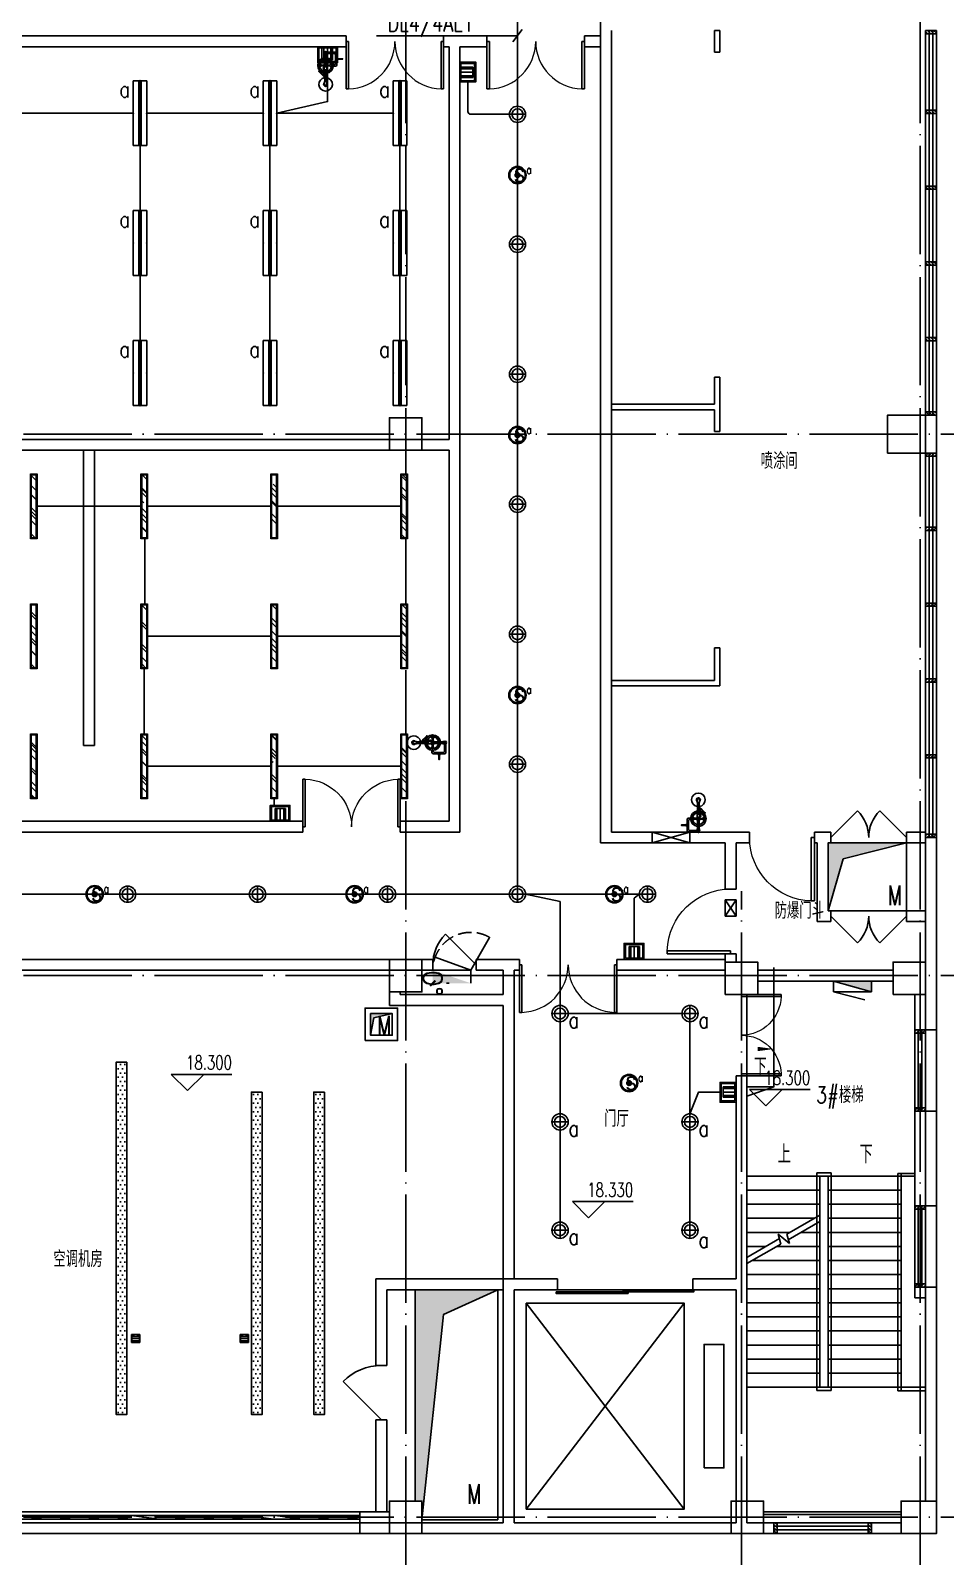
# Model space of a CAD drawing. Extents: x -621157 to 1764546, y -106808 to 741893.
# Drawn here: x 420995 to 437892, y 299222 to 327450 of the extents above; entities that cross this region are included whole.
import ezdxf
from ezdxf.enums import TextEntityAlignment as Align

# ---------------------------------------------------------------- set-up
doc = ezdxf.new("R2010")
doc.units = 0
doc.header["$LTSCALE"] = 1000
doc.header["$MEASUREMENT"] = 0
doc.linetypes.add('XREF-A-101-平面图_t3$0$DASH', pattern=[0.35, 0.25, -0.1])
doc.linetypes.add('XREF-A-101-平面图_t3$0$DOTE', pattern=[2.42, 2, -0.2, 0.02, -0.2])
for name, color, linetype in [('0-底图', 7, 'Continuous'), ('A-吊顶图及精装修区域', 7, 'Continuous'), ('EQUIP-照明', 3, 'Continuous'), ('I-LIGHT', 3, 'Continuous'), ('SIG_TEXT', 2, 'Continuous'), ('WIRE-控制', 6, 'Continuous'), ('WIRE-照明', 4, 'Continuous'), ('XREF-A-101-平面图_t3$0$1212121', 8, 'Continuous'), ('XREF-A-101-平面图_t3$0$A-COLUMN', 8, 'Continuous'), ('XREF-A-101-平面图_t3$0$A-DIM_ELEV', 8, 'Continuous'), ('XREF-A-101-平面图_t3$0$A-DOTE', 8, 'Continuous'), ('XREF-A-101-平面图_t3$0$A-GROUND', 8, 'Continuous'), ('XREF-A-101-平面图_t3$0$A-LEAD-AROW', 8, 'Continuous'), ('XREF-A-101-平面图_t3$0$A-PUB_HATCH', 8, 'Continuous'), ('XREF-A-101-平面图_t3$0$A-RAIL', 8, 'Continuous'), ('XREF-A-101-平面图_t3$0$A-ROOM-CH', 8, 'Continuous'), ('XREF-A-101-平面图_t3$0$A-SEE', 8, 'Continuous'), ('XREF-A-101-平面图_t3$0$A-STAIR', 8, 'Continuous'), ('XREF-A-101-平面图_t3$0$A-WALL', 8, 'Continuous'), ('XREF-A-101-平面图_t3$0$A-WALL-FILL', 8, 'Continuous'), ('XREF-A-101-平面图_t3$0$A-WINDOW', 8, 'Continuous'), ('XREF-A-101-平面图_t3$0$DIM_SYMB', 8, 'Continuous'), ('XREF-A-101-平面图_t3$0$EQUIP_消火栓', 8, 'Continuous'), ('XREF-A-101-平面图_t3$0$HANDRAIL', 8, 'Continuous'), ('XREF-A-101-平面图_t3$0$I-WALL-GYPSUM', 8, 'Continuous'), ('XREF-A-101-平面图_t3$0$M-HOLE', 8, 'Continuous'), ('XREF-A-101-平面图_t3$0$P-EQUIPMENT', 8, 'Continuous'), ('XREF-A-101-平面图_t3$0$PUB_TEXT', 8, 'Continuous'), ('XREF-A-101-平面图_t3$0$STAIR', 8, 'Continuous'), ('XREF-A-101-平面图_t3$0$家具-实验室家具', 8, 'Continuous'), ('XREF-A-101-平面图_t3$0$水-尺寸', 8, 'Continuous'), ('控制系统', 6, 'Continuous')]:
    doc.layers.add(name, color=color, linetype=linetype)
doc.layers.add('弱电设备层', color=1, linetype='Continuous', lineweight=9)
doc.layers.add('灯具图例与顶面填充$0$I-C-light', color=3, linetype='Continuous', lineweight=13)
doc.styles.add('_TEL_DIM', font='SIMPLEX', dxfattribs={"width": 0.8, "height": 3.5, "bigfont": 'HZTXT'})
doc.styles.add('DIM_FONT', font='ROMANS', dxfattribs={"width": 0.8, "bigfont": 'HZDXC'})
doc.styles.get("Standard").update_dxf_attribs({"font": 'romans.shx', "bigfont": 'HZDXC.SHX'})
doc.styles.add('XREF-A-101-平面图_t3$0$-HZDXCROMANS', font='ROMANS.shx', dxfattribs={"bigfont": 'HZDXC.shx'})
doc.styles.add('XREF-A-101-平面图_t3$0$_TCH_DIM', font='SIMPLEX', dxfattribs={"bigfont": 'GBCBIG'})
doc.styles.add('XREF-A-101-平面图_t3$0$A-STANDARD', font='SIMPLEX', dxfattribs={"bigfont": 'GBCBIG'})
doc.styles.add('XREF-A-101-平面图_t3$0$hzdxcROMANS', font='ROMANS', dxfattribs={"width": 0.8, "bigfont": 'HZDXC'})
doc.styles.add('XZC', font='SIMPLEX.SHX', dxfattribs={"width": 0.7, "bigfont": 'hztxt.shx'})
doc.linetypes.add('Ground', pattern='A,0.75,-0.125,[135,sr.shx,S=0.1,R=0,X=-0.15,Y=0],0.125,-0.125', length=1.125)
doc.linetypes.add('LED_LINE', pattern='A,12.7,-5.08,["LED",XZC,S=2.54,R=0,X=-2.54,Y=-1.27],-6.35', length=24.13)
doc.dimstyles.get("Standard").update_dxf_attribs({"dimscale": 100, "dimtxt": 3.5, "dimasz": 1, "dimexe": 2.5, "dimexo": 3, "dimgap": 1.5, "dimtad": 1, "dimdec": 0, "dimzin": 0, "dimdsep": 46, "dimtxsty": 'Standard', "dimblk": 'ARCHTICK', "dimcen": 0.09, "dimadec": 0, "dimazin": 0, "dimtfac": 1, "dimtdec": 0, "dimtix": 1, "dimtmove": 2, "dimatfit": 3, "dimfxl": 0, "dimtolj": 1, "dimtzin": 0, "dimarcsym": 0})

# ---------------------------------------------------------------- blocks, each defined once
blk = doc.blocks.new('XREF-A-101-平面图_t3$0$G$C869EB286')
at = {"layer": 'XREF-A-101-平面图_t3$0$A-WINDOW'}
h = blk.add_hatch(dxfattribs=at)
h.set_pattern_fill('ANSI31', color=256, scale=25)
h.set_pattern_definition([(45, (-143.957, -89940), (-28.0633, 28.0633), [])])
h.paths.add_polyline_path([(0, 60), (200, 60), (200, 0), (0, 0)])
blk.add_lwpolyline([(0, 60), (200, 60), (200, 0), (0, 0)], close=True, dxfattribs=at)
blk = doc.blocks.new('XREF-A-101-平面图_t3$0$柱网4F')
at = {"layer": 'XREF-A-101-平面图_t3$0$A-COLUMN'}
for points in [[(56700, -20300), (57300, -20300), (57300, -19700), (56700, -19700)], [(65900, -20350), (66600, -20350), (66600, -19650), (65900, -19650)], [(56700, -30300), (57300, -30300), (57300, -29700), (56700, -29700)], [(62900, -30350), (63500, -30350), (63500, -29750), (62900, -29750)], [(66000, -30350), (66600, -30350), (66600, -29750), (66000, -29750)], [(56700, -40300), (57300, -40300), (57300, -39700), (56700, -39700)], [(63008, -40300), (63608, -40300), (63608, -39700), (63008, -39700)], [(66150, -40300), (66800, -40300), (66800, -39700), (66150, -39700)]]:
    blk.add_lwpolyline(points, close=True, dxfattribs=at)
blk = doc.blocks.new('XREF-A-101-平面图_t3$0$G$C979D3256')
at = {"layer": 'XREF-A-101-平面图_t3$0$DIM_SYMB'}
for points in [[(-2525, 6430, 0, 0, 0), (-2525, 5560, 80, 0, 0), (-2525, 5260, 0, 0, 0)], [(-1025, 6430, 0, 0, 0), (-1025, 1150, 0, 0, 0), (-2525, 1150, 0, 0, 0), (-2525, 4700, 80, 0, 0), (-2525, 5000, 0, 0, 0)]]:
    blk.add_lwpolyline(points, format="xyseb", dxfattribs=at)
at = {"layer": 'XREF-A-101-平面图_t3$0$HANDRAIL'}
for p, q in [((-410, 2336), (-410, 6349)), ((-410, 6349), (-350, 6349)), ((-350, 2336), (-350, 6349)), ((-410, 2336), (-350, 2336))]:
    blk.add_line(p, q, dxfattribs=at)
blk.add_lwpolyline([(-350, 6300), (-100, 6300), (-100, 6349), (-350, 6349)], close=True, dxfattribs=at)
blk.add_lwpolyline([(-350, 2336), (100, 2336), (100, 2400), (-350, 2400)], dxfattribs=at)
at = {"layer": 'XREF-A-101-平面图_t3$0$STAIR'}
for p, q in [((-3200, 6300), (-3200, 4798)), ((-1850, 6300), (-3200, 6300)), ((-1640, 6360), (-1910, 6360)), ((-1910, 6360), (-1910, 2340)), ((-1850, 6300), (-1700, 6300)), ((-1850, 6300), (-1850, 5577)), ((-1700, 6300), (-1850, 6300)), ((-1850, 6300), (-1850, 2400)), ((-1700, 2400), (-1700, 6300)), ((-1700, 6300), (-350, 6300)), ((-1700, 2400), (-1700, 6300)), ((-1640, 2340), (-1640, 6360)), ((-350, 2400), (-350, 6300)), ((-1850, 6040), (-3200, 6040)), ((-1700, 6040), (-350, 6040)), ((-1850, 5780), (-3200, 5780)), ((-1700, 5780), (-350, 5780)), ((-1950, 5520), (-3200, 5520)), ((-1850, 5577), (-2461, 5225)), ((-1850, 5462), (-2434, 5125)), ((-1850, 5462), (-1850, 2400)), ((-1700, 5520), (-350, 5520)), ((-2400, 5260), (-3200, 5260)), ((-2599, 5145), (-3200, 4798)), ((-2414, 5053), (-2620, 5225)), ((-2620, 5225), (-2572, 5045)), ((-2461, 5225), (-2414, 5053)), ((-1850, 5260), (-2200, 5260)), ((-1700, 5260), (-350, 5260)), ((-2572, 5045), (-3200, 4683)), ((-2850, 5000), (-3200, 5000)), ((-1850, 5000), (-2650, 5000)), ((-1700, 5000), (-350, 5000)), ((-3200, 4683), (-3200, 2400)), ((-1850, 4740), (-3100, 4740)), ((-1700, 4740), (-350, 4740)), ((-1850, 4480), (-3200, 4480)), ((-1700, 4480), (-350, 4480)), ((-1850, 4220), (-3200, 4220)), ((-1850, 3960), (-3200, 3960)), ((-1700, 4220), (-350, 4220)), ((-1700, 3960), (-350, 3960)), ((-1850, 3700), (-3200, 3700)), ((-1700, 3700), (-350, 3700)), ((-1850, 3440), (-3200, 3440)), ((-1700, 3440), (-350, 3440)), ((-1850, 3180), (-3200, 3180)), ((-1700, 3180), (-350, 3180)), ((-1850, 2920), (-3200, 2920)), ((-1700, 2920), (-350, 2920)), ((-1850, 2660), (-3200, 2660)), ((-1700, 2660), (-350, 2660)), ((-1850, 2400), (-3200, 2400)), ((-1910, 2340), (-1640, 2340)), ((-1850, 2400), (-1700, 2400)), ((-1700, 2400), (-350, 2400))]:
    blk.add_line(p, q, dxfattribs=at)
blk.add_lwpolyline([(-350, 6300), (-100, 6300)], dxfattribs=at)
at = {"layer": 'XREF-A-101-平面图_t3$0$PUB_TEXT', "style": 'XREF-A-101-平面图_t3$0$_TCH_DIM'}
for s, p in [('上', (-2629, 6535)), ('下', (-1120, 6535))]:
    blk.add_text(s, height=338, dxfattribs=at).set_placement(p)
blk = doc.blocks.new('XREF-A-101-平面图_t3$0$ROOM')
at = {"layer": 'XREF-A-101-平面图_t3$0$A-ROOM-CH', "style": 'XREF-A-101-平面图_t3$0$-HZDXCROMANS', "width": 0.6}
for tag, p in [('中文房间名称', (0, -1000)), ('英文房间名称', (0, -1500))]:
    blk.add_attdef(tag, text='', height=300, dxfattribs=at).set_placement(p, align=Align.CENTER)
blk = doc.blocks.new('_ArchTick')
at = {"color": 0, "linetype": 'ByBlock', "const_width": 0.4}
blk.add_lwpolyline([(-0.5, -0.5), (0.5, 0.5)], dxfattribs=at)
blk = doc.blocks.new('*D25423')
at = {"layer": 'Defpoints', "color": 0}
blk.add_point((0, 0), dxfattribs=at)
blk.add_point((0, 0), dxfattribs=at)
blk.add_point((0, 0), dxfattribs=at)
blk.add_point((0, 0), dxfattribs=at)
at = {"layer": 'XREF-A-101-平面图_t3$0$水-尺寸', "color": 0, "linetype": 'ByBlock', "lineweight": -2}
blk.add_line((0, 300), (0, 250), dxfattribs=at)
blk.add_line((0, 300), (0, 250), dxfattribs=at)
blk.add_arc((0, 0), 0, 180, 180, dxfattribs=at)
at = {"layer": 'XREF-A-101-平面图_t3$0$水-尺寸', "color": 0, "linetype": 'ByBlock', "lineweight": -2, "xscale": 100, "yscale": 100, "zscale": 100}
for rotation in [90, 90.00000000000001]:
    blk.add_blockref('_ArchTick', (0, 0), dxfattribs=dict(at, rotation=rotation))
at = {"layer": 'XREF-A-101-平面图_t3$0$水-尺寸', "color": 0, "insert": (0, 0), "char_height": 350, "attachment_point": 5}
blk.add_mtext('\\A1;0%%d', dxfattribs=at)
blk = doc.blocks.new('XREF-A-101-平面图_t3$0$$TWTSYS$00000508')
for p, q in [((-0.5, 0.5), (0.324, 1.224)), ((-0.5, 0.5), (-0.5, -0.5)), ((-0.5, -0.5), (0.5, 0.5)), ((0.5, 0.5), (-0.5, 0.5)), ((0.5, -0.5), (0.5, 0.5)), ((-0.5, -0.5), (0.5, -0.5))]:
    blk.add_line(p, q)
blk.add_solid([(0.5, -0.5), (0.5, 0.5), (-0.5, -0.5)])
blk = doc.blocks.new('XREF-A-101-平面图_t3$0$地漏1')
for p, q in [((-75, -75), (-75, 75)), ((75, 75), (-75, 75)), ((-40, 75), (-40, -75)), ((0, 75), (0, -75)), ((40, 75), (40, -75)), ((75, -75), (75, 75)), ((75, -75), (-75, -75))]:
    blk.add_line(p, q)
blk.add_circle((0, 0), 75)
blk = doc.blocks.new('XREF-A-101-平面图_t3$0$G$C763C4DB6')
at = {"layer": 'XREF-A-101-平面图_t3$0$PUB_TEXT', "zscale": 0.5, "rotation": 270}
for p in [(-2007, 200000), (0, 200000)]:
    blk.add_blockref('XREF-A-101-平面图_t3$0$地漏1', p, dxfattribs=at)
blk = doc.blocks.new('XREF-A-101-平面图_t3$0$轴网(3)')
at = {"layer": 'XREF-A-101-平面图_t3$0$A-DOTE', "linetype": 'XREF-A-101-平面图_t3$0$DOTE'}
for p, q in [((57000, -3300), (57000, 43300)), ((66500, -3300), (66500, 43300)), ((-3300, 20000), (69800, 20000)), ((63200, -3300), (63200, 11562.8)), ((-3300, 10000), (69800, 10000)), ((-3300, 0), (69800, 0))]:
    blk.add_line(p, q, dxfattribs=at)
blk = doc.blocks.new('XREF-A-101-平面图_t3$0$Shower_plan')
at = {"layer": 'XREF-A-101-平面图_t3$0$1212121'}
for p, q in [((-20, -112), (-20, -94)), ((-16, -314), (-16, -120)), ((16, -314), (16, -120)), ((20, -112), (20, -94)), ((164, -90), (164, -66)), ((184, -114), (208, -114)), ((184, -274), (208, -274)), ((212, -177), (208, -177)), ((212, -199), (208, -199)), ((215, -184), (220, -184)), ((215, -193), (220, -193)), ((-94, -290), (-90, -290)), ((-75, -301), (-18, -302)), ((-75, -315), (-22, -315)), ((-34, -355), (-31, -355)), ((-34, -361), (-31, -361)), ((-16, -607), (-16, -396)), ((16, -607), (16, -396)), ((75, -302), (17, -302)), ((75, -316), (22, -316)), ((94, -327), (90, -327)), ((160, -297), (160, -321))]:
    blk.add_line(p, q, dxfattribs=at)
for points in [[(-22, -120), (-22, -112), (22, -112), (22, -120)], [(-37, -500), (-34, -500), (-34, -346), (-37, -346)], [(24, -388), (-24, -388), (-24, -338), (-22, -336), (22, -336), (24, -338)]]:
    blk.add_lwpolyline(points, close=True, dxfattribs=at)
for points in [[(143, -321), (184, -321, 0.414214), (208, -297), (208, -90, 0.414214), (184, -66), (23, -66)], [(143, -297), (160, -297, 0.414214), (184, -273), (184, -114, 0.414214), (160, -90), (23, -90)], [(-16, -530), (-128, -419, -1), (-122, -414)], [(-122, -414), (-53, -483, -1)], [(-111, -308, -0.092425), (-109, -301, -0.095768), (-106, -295, -0.100909), (-101, -292, -0.104872), (-94, -290, -0.001591), (-94, -290, -0.100909)], [(-93, -325, -0.034962), (-95, -325, -0.104872), (-101, -324, -0.100909), (-106, -320, -0.095768), (-110, -314, -0.092425), (-111, -308, -0.092425)], [(-37, -491), (-54, -491, -1), (-54, -483), (-37, -483)], [(-45, -491), (-16, -519, -1)], [(-37, -349, 0.153738), (-38, -347), (-43, -347, 0.078248), (-44, -349), (-44, -364, 0.153738), (-43, -367), (-38, -367, 0.153738), (-37, -364)], [(-23, -388), (-23, -395, 0.154019), (-19, -396), (19, -396, 0.154019), (23, -395), (23, -388)], [(92, -292, -0.034962), (94, -292, -0.104872), (100, -293, -0.100909), (106, -297, -0.095768), (109, -303, -0.092425), (110, -310, -0.092425)], [(110, -310, -0.092425), (109, -316, -0.095768), (105, -322, -0.100909), (100, -326, -0.104872), (94, -327, -0.001591), (94, -327, -0.100909)]]:
    blk.add_lwpolyline(points, format="xyb", dxfattribs=at)
for points in [[(212, -177), (214, -177), (215, -179), (215, -198), (214, -199)], [(212, -199), (214, -199), (215, -198), (215, -179), (214, -177)], [(-34, -491), (-28, -491), (-28, -483), (-34, -483)], [(-24, -371), (-31, -371), (-31, -346), (-24, -346)], [(-22, -336), (-22, -314), (22, -314), (22, -336)], [(-31, -657), (-20, -637)], [(20, -637), (31, -657), (16, -684), (-16, -684), (-31, -657)]]:
    blk.add_lwpolyline(points, dxfattribs=at)
for points in [[(221, -201), (229, -201, 0.414214), (231, -199), (231, -194, -0.414214), (232, -193), (313, -193, 0.414214), (313, -192), (313, -185, 0.414214), (313, -184), (232, -184, -0.414214), (231, -183), (231, -177, 0.414214), (229, -176), (221, -176, 0.414214), (220, -177), (220, -199, 0.414214)], [(-106, -308, -0.092425), (-105, -301, -0.095768), (-102, -295, -0.100909), (-96, -292, -0.104872), (-90, -290, -0.104872), (-84, -292, -0.100909), (-79, -296, -0.095768), (-75, -301, -0.092425), (-74, -308, -0.092425), (-75, -315, -0.095768), (-79, -320, -0.100909), (-84, -324, -0.104872), (-90, -325, -0.104872), (-97, -324, -0.100909), (-102, -320, -0.095768), (-105, -314, -0.092425)], [(106, -310, -0.092425), (105, -316, -0.095768), (101, -322, -0.100909), (96, -326, -0.104872), (90, -327, -0.104872), (84, -325, -0.100909), (78, -322, -0.095768), (75, -316, -0.092425), (74, -309, -0.092425), (75, -303, -0.095768), (78, -297, -0.100909), (84, -293, -0.104872), (90, -292, -0.104872), (96, -293, -0.100909), (101, -297, -0.095768), (105, -303, -0.092425)], [(-20, -657), (-20, -607), (20, -607), (20, -657, -1)]]:
    blk.add_lwpolyline(points, format="xyb", close=True, dxfattribs=at)
for centre, radius in [((0, -78), 26.3), ((0, -78), 16.4), ((-60, -481), 3.91)]:
    blk.add_circle(centre, radius, dxfattribs=at)
for centre, radius, start, end in [((0, -309), 144, 96.5663, 263.4343), ((0, -309), 139, 96.804, 263.1966), ((0, -309), 111, 98.3801, 261.6205), ((0, -309), 36, 116.7475, 168.6934), ((0, -309), 144, 276.5663, 83.4343), ((0, -309), 139, 276.804, 83.1966), ((0, -309), 111, 278.6256, 81.375), ((0, -309), 36, 10.3072, 62.4104), ((0, -657), 125, 97.5816, 82.419), ((0, -309), 36, 190.3072, 231.764), ((0, -309), 18.8, 149.7809, 195.9711), ((0, -309), 18.8, 344.0295, 27.2237), ((0, -309), 36, 308.7702, 348.6934), ((0, -657), 37.5, 121.3804, 58.6121)]:
    blk.add_arc(centre, radius, start, end, dxfattribs=at)
blk = doc.blocks.new('XREF-A-101-平面图_t3$0$G$C45C07046')
at = {"layer": 'XREF-A-101-平面图_t3$0$家具-实验室家具', "color": 252}
for p, rotation in [((155520, 327115), 1.293953835492923e-08), ((157806, 314303), 270.0000000129395), ((162405, 312589), 179.9990564735531)]:
    blk.add_blockref('XREF-A-101-平面图_t3$0$Shower_plan', p, dxfattribs=dict(at, rotation=rotation))
blk = doc.blocks.new('XREF-A-101-平面图_t3$0$WINDOW2DLIB$SYSLIB$00000001')
at = {"color": 0}
for points in [[(-0.5, 0.5), (-0.5, -0.5)], [(-0.5, 0.5), (0.5, 0.5)], [(0.5, -0.5), (0.5, 0.5)], [(0.5, 0.1667), (-0.5, 0.1667)], [(0.5, -0.1667), (-0.5, -0.1667)], [(-0.5, -0.5), (0.5, -0.5)]]:
    blk.add_lwpolyline(points, dxfattribs=at)
blk = doc.blocks.new('XREF-A-101-平面图_t3$0$DOOR2DLIB$SYSLIB$00000108')
at = {"color": 0}
for p, q in [((-0.5, 0), (-0.5, 0.4875)), ((-0.475, 0.4875), (-0.5, 0.4875)), ((-0.475, 0), (-0.475, 0.4875)), ((0.475, 0), (0.475, 0.4875)), ((0.475, 0.4875), (0.5, 0.4875)), ((0.5, 0), (0.5, 0.4875)), ((-0.5, 0), (-0.475, 0)), ((0.5, 0), (0.475, 0))]:
    blk.add_line(p, q, dxfattribs=at)
at = {"color": 0, "lineweight": 13}
for centre, start, end in [((-0.4875, 0), 0, 88.53072), ((0.4875, 0), 91.46928, 180)]:
    blk.add_arc(centre, 0.4875, start, end, dxfattribs=at)
blk = doc.blocks.new('*U25237')
at = {"color": 0}
blk.add_line((-1250, 100), (1250, 100), dxfattribs=at)
for points in [[(59, 170), (-1270, 170), (-1270, 140), (59, 140)], [(1270, 110), (-32, 110), (-32, 140), (1270, 140)]]:
    blk.add_lwpolyline(points, close=True, dxfattribs=at)
blk = doc.blocks.new('*U25236')
at = {"color": 0, "xscale": 0.0004, "yscale": 0.0004, "zscale": 0.0004}
blk.add_blockref('*U25237', (0, 0), dxfattribs=at)
blk = doc.blocks.new('XREF-A-101-平面图_t3$0$WINDOW2DLIB$SYSLIB$00000012')
at = {"color": 0}
for points in [[(-0.5, 0.5), (-0.5, -0.5)], [(0.5, 0.5), (-0.5, 0.5)], [(0.5, -0.5), (0.5, 0.5)], [(-0.5, 0.1667), (0.5, 0.1667)], [(-0.3839, -0.1667), (-0.448, 0.1667)], [(-0.3159, -0.1667), (-0.38, 0.1667)], [(-0.2479, -0.1667), (-0.312, 0.1667)], [(-0.1799, -0.1667), (-0.244, 0.1667)], [(-0.1119, -0.1667), (-0.176, 0.1667)], [(-0.0439, -0.1667), (-0.108, 0.1667)], [(0.0241, -0.1667), (-0.04, 0.1667)], [(0.0921, -0.1667), (0.028, 0.1667)], [(0.16, -0.1667), (0.0959, 0.1667)], [(0.228, -0.1667), (0.1639, 0.1667)], [(0.296, -0.1667), (0.2319, 0.1667)], [(0.364, -0.1667), (0.2999, 0.1667)], [(0.432, -0.1667), (0.3679, 0.1667)], [(0.5, -0.1667), (0.4359, 0.1667)], [(-0.4519, -0.1667), (-0.5, 0.0836)], [(-0.5, -0.1667), (0.5, -0.1667)], [(0.5, -0.5), (-0.5, -0.5)]]:
    blk.add_lwpolyline(points, dxfattribs=at)
blk = doc.blocks.new('XREF-A-101-平面图_t3$0$DOOR2DLIB$SYSLIB$00000107')
at = {"color": 0}
for p, q in [((0.45, 0.975), (0.5, 0.975)), ((0.45, 0), (0.45, 0.975)), ((0.5, 0), (0.5, 0.975)), ((0.5, 0), (0.45, 0))]:
    blk.add_line(p, q, dxfattribs=at)
at = {"color": 0, "lineweight": 13}
blk.add_arc((0.475, 0), 0.975, 91.4693, 180, dxfattribs=at)
blk = doc.blocks.new('XREF-A-101-平面图_t3$0$DOOR2DLIB$SYSLIB$00000101')
at = {"color": 0}
blk.add_line((0.5, 0), (-0.207, 0.707), dxfattribs=at)
blk.add_arc((0.5, 0), 1, 135, 180, dxfattribs=at)
blk = doc.blocks.new('XREF-A-101-平面图_t3$0$DOOR2DLIB$SYSLIB$00000103')
at = {"color": 0}
for p, q in [((-0.5, 0), (-0.146, 0.354)), ((0.5, 0), (0.146, 0.354))]:
    blk.add_line(p, q, dxfattribs=at)
for centre, start, end in [((-0.5, 0), 0, 45), ((0.5, 0), 135, 180)]:
    blk.add_arc(centre, 0.5, start, end, dxfattribs=at)
blk = doc.blocks.new('筒灯')
at = {"color": 8}
for p, q in [((150, 0), (-150, 0)), ((0, 150), (0, -150))]:
    blk.add_line(p, q, dxfattribs=at)
blk.add_circle((0, 0), 150)
blk.add_circle((0, 0), 102, dxfattribs=at)
blk = doc.blocks.new('$equip_U$00000103(3T96GD2-PC)')
for p, q in [((-1.2, 0.25), (1.2, 0.25)), ((-1.2, 0.25), (-1.2, -0.25)), ((1.2, 0.25), (1.2, -0.25)), ((-1.2, -0.25), (1.2, -0.25))]:
    blk.add_line(p, q)
at = {"const_width": 0.14}
blk.add_lwpolyline([(-1.2, 0), (1.2, 0)], dxfattribs=at)
for p in [(-1.2, 0), (0, 0.25), (1.2, 0), (0, -0.25)]:
    blk.add_point(p)
at = {"color": 7, "style": '_TEL_DIM', "flags": 1}
for tag in ['A', 'REMARK']:
    blk.add_attdef(tag, text='', height=0.00002, dxfattribs=at).set_placement((0, 0), align=Align.MIDDLE_CENTER)
blk = doc.blocks.new('$equip_U$00000113(3T96GD2-PC)')
blk.add_blockref('$equip_U$00000103(3T96GD2-PC)', (0, 0))
at = {"color": 7, "style": '_TEL_DIM', "flags": 1}
for tag in ['A', 'REMARK']:
    blk.add_attdef(tag, text='', height=0.00002, dxfattribs=at).set_placement((0, 0), align=Align.MIDDLE_CENTER)
blk = doc.blocks.new('$equip_U$00000128(7WHLKQ2-PC)')
blk.add_blockref('$equip_U$00000113(3T96GD2-PC)', (0, 0))
at = {"color": 7, "style": '_TEL_DIM', "flags": 1}
blk.add_attdef('A', text='', height=0.00002, dxfattribs=at).set_placement((0, 0), align=Align.MIDDLE_CENTER)
blk = doc.blocks.new('G$C3816A8C5')
at = {"layer": '弱电设备层', "lineweight": -3}
for p, q in [((-114, 25), (-114, 298)), ((-114, 298), (129, 298)), ((-72, 25), (-72, 298)), ((1, 25), (1, 298)), ((87, 25), (87, 298)), ((129, 25), (129, 298))]:
    blk.add_line(p, q, dxfattribs=at)
for points in [[(-228, 0), (-228, 368), (228, 368), (228, 0)], [(-200, 25), (-200, 341), (202, 341), (202, 25)]]:
    blk.add_lwpolyline(points, close=True, dxfattribs=at)
blk = doc.blocks.new('灯具图例与顶面填充$0$顶面图例$0$16-吊线灯-011')
at = {"color": 8}
blk.add_wipeout([(0, 35), (0, -25), (600, -25), (600, 35)], dxfattribs=at)
at = {"linetype": 'ByBlock'}
h = blk.add_hatch(dxfattribs=at)
h.set_pattern_fill('AR-RROOF', color=250, scale=5, angle=45)
h.set_pattern_definition([(45, (-809054.52, -461832.93), (107.763073, 287.368196), [1905, -254, 635, -127]), (45, (-808979.98, -461668.59), (-209.239968, 29.634845), [381, -41.91, 762, -95.25]), (45, (-809085.95, -461711.69), (406.805602, 527.141034), [1016, -177.8, 508, -127])])
h.paths.add_polyline_path([(10, 25), (590, 25), (590, -15), (10, -15)])
at = {"color": 0, "linetype": 'ByBlock'}
for points in [[(0, 35), (600, 35), (600, -25), (0, -25)], [(10, 25), (590, 25), (590, -15), (10, -15)]]:
    blk.add_lwpolyline(points, close=True, dxfattribs=at)
blk = doc.blocks.new('G$C573A90DD')
at = {"layer": '灯具图例与顶面填充$0$I-C-light', "xscale": 2, "yscale": 2, "zscale": 2, "rotation": 90}
for p in [(50141, -21934), (52180, -21934), (54580, -21934), (56980, -21934), (50141, -24334), (52180, -24334), (54580, -24334), (56980, -24334), (50141, -26734), (52180, -26734), (54580, -26734), (56980, -26734)]:
    blk.add_blockref('灯具图例与顶面填充$0$顶面图例$0$16-吊线灯-011', p, dxfattribs=at)
blk = doc.blocks.new('SS')
at = {"layer": '控制系统'}
for p, q in [((351296, 52793), (351149, 52793)), ((351290, 52821), (351155, 52765)), ((351155, 52821), (351290, 52765)), ((351171, 52844), (351275, 52741)), ((351275, 52844), (351171, 52741)), ((351195, 52860), (351251, 52725)), ((351251, 52860), (351195, 52725)), ((351223, 52866), (351223, 52719))]:
    blk.add_line(p, q, dxfattribs=at)
for radius in [303, 272, 83.5, 73.3]:
    blk.add_circle((351223, 52793), radius, dxfattribs=at)
at = {"color": 7, "style": '_TEL_DIM', "width": 0.8}
blk.add_text('s', height=673, dxfattribs=at).set_placement((351098, 52554))
at = {"layer": 'SIG_TEXT', "style": 'DIM_FONT', "width": 0.75}
blk.add_text('a', height=300, dxfattribs=at).set_placement((351535, 52835))
blk = doc.blocks.new('XREF-A-101-平面图_t3$0$单出口消火栓新')
for p, q in [((-240, 700), (-846.2, 1050)), ((-479.4, 42.2), (-240, 700)), ((-240, 0), (-240, 700)), ((-240, 700), (0, 700))]:
    blk.add_line(p, q)
at = {"color": 0, "linetype": 'XREF-A-101-平面图_t3$0$DASH'}
blk.add_arc((-240, 700), 700, 150, 270, dxfattribs=at)
blk.add_solid([(-240, 0), (0, 0), (0, 700)])
at = {"layer": 'XREF-A-101-平面图_t3$0$水-尺寸', "linetype": 'ByBlock'}
dim = blk.add_angular_dim_3p(base=(0, 0), center=(0, 0), p1=(0, 0), p2=(0, 0), dimstyle='Standard', dxfattribs=at)
dim.commit()
dim.dimension.update_dxf_attribs({"geometry": '*D25423', "text_midpoint": (0, 0)})
blk = doc.blocks.new('XREF-A-101-平面图_t3$0$G$C156FCA62')
at = {"layer": 'XREF-A-101-平面图_t3$0$EQUIP_消火栓', "xscale": -700, "yscale": 200, "zscale": 700, "rotation": 180}
blk.add_blockref('XREF-A-101-平面图_t3$0$$TWTSYS$00000508', (65250, 309800), dxfattribs=at)
at = {"layer": 'XREF-A-101-平面图_t3$0$P-EQUIPMENT', "rotation": 270}
blk.add_blockref('XREF-A-101-平面图_t3$0$单出口消火栓新', (57500, 309860), dxfattribs=at)
blk = doc.blocks.new('XREF-A-101-平面图_t3$0$G$C646F86AA')
at = {"layer": 'XREF-A-101-平面图_t3$0$EQUIP_消火栓', "xscale": -700, "yscale": 200, "zscale": 700, "rotation": 180}
blk.add_blockref('XREF-A-101-平面图_t3$0$$TWTSYS$00000508', (65250, 309800), dxfattribs=at)
at = {"layer": 'XREF-A-101-平面图_t3$0$P-EQUIPMENT', "rotation": 270}
blk.add_blockref('XREF-A-101-平面图_t3$0$单出口消火栓新', (57500, 309860), dxfattribs=at)
blk = doc.blocks.new('XREF-A-101-平面图_t3')
at = {"layer": 'XREF-A-101-平面图_t3$0$A-PUB_HATCH'}
h = blk.add_hatch(color=256, dxfattribs=at)
h.dxf.hatch_style = 1
h.paths.add_polyline_path([(264800, 311200), (265081, 312155), (266250, 312450), (264800, 312450)])
h = blk.add_hatch(color=256, dxfattribs=at)
h.dxf.hatch_style = 1
h.paths.add_polyline_path([(256750, 309300), (256350, 309300), (256350, 308900), (256409, 309219)])
h = blk.add_hatch(dxfattribs=at)
h.set_pattern_fill('DOTS', color=256, scale=50)
h.set_pattern_definition([(0, (12445, 300900), (39.6875, 79.375), [0, -79.375])])
h.paths.add_polyline_path([(251850, 308400), (251650, 308400), (251650, 301900), (251850, 301900)])
h = blk.add_hatch(dxfattribs=at)
h.set_pattern_fill('DOTS', color=256, scale=50)
h.set_pattern_definition([(0, (14945, 300900), (39.6875, 79.375), [0, -79.375])])
h.paths.add_polyline_path([(254350, 307850), (254150, 307850), (254150, 301900), (254350, 301900)])
h = blk.add_hatch(dxfattribs=at)
h.set_pattern_fill('DOTS', color=256, scale=50)
h.set_pattern_definition([(0, (16095, 300900), (39.6875, 79.375), [0, -79.375])])
h.paths.add_polyline_path([(255500, 307850), (255300, 307850), (255300, 301900), (255500, 301900)])
h = blk.add_hatch(color=256, dxfattribs=at)
h.dxf.hatch_style = 1
h.paths.add_polyline_path([(258700, 304200), (257175, 304200), (257175, 300300), (257300, 300300), (257300, 299950), (257695, 303743)])
at = {"layer": 'XREF-A-101-平面图_t3$0$A-DIM_ELEV'}
for p, q in [((252968, 307878), (252668, 308178)), ((252668, 308178), (253789, 308178)), ((252968, 307878), (253268, 308178)), ((263650, 307597), (263350, 307897)), ((263350, 307897), (264470, 307897)), ((263650, 307597), (263950, 307897)), ((260378, 305528), (260078, 305828)), ((260078, 305828), (261199, 305828)), ((260378, 305528), (260678, 305828))]:
    blk.add_line(p, q, dxfattribs=at)
at = {"layer": 'XREF-A-101-平面图_t3$0$A-GROUND'}
for points in [[(263800, 310150), (263800, 307950), (263300, 307950)], [(263800, 307950), (263300, 307776)]]:
    blk.add_lwpolyline(points, dxfattribs=at)
at = {"layer": 'XREF-A-101-平面图_t3$0$A-LEAD-AROW'}
blk.add_lwpolyline([(263300, 308646, 0, 0, 0), (263800, 308646, 0, 80, 0), (263500, 308646, 0, 0, 0)], format="xyseb", dxfattribs=at)
at = {"layer": 'XREF-A-101-平面图_t3$0$A-RAIL'}
for points in [[(263608, 300100), (266150, 300100)], [(263608, 300050), (266150, 300050)]]:
    blk.add_lwpolyline(points, dxfattribs=at)
at = {"layer": 'XREF-A-101-平面图_t3$0$A-SEE'}
for points in [[(266800, 307500), (266800, 309000), (266600, 309000), (266600, 307500)], [(266800, 304250), (266800, 305750), (266600, 305750), (266600, 304250)]]:
    blk.add_lwpolyline(points, close=True, dxfattribs=at)
blk.add_lwpolyline([(248350, 299700), (256150, 299700)], dxfattribs=at)
at = {"layer": 'XREF-A-101-平面图_t3$0$A-STAIR'}
for p, q in [((259225, 300150), (262145, 303950)), ((262145, 300150), (259225, 303950))]:
    blk.add_line(p, q, dxfattribs=at)
for points in [[(259225, 300150), (262145, 300150), (262145, 303950), (259225, 303950)], [(262510, 300910), (262875, 300910), (262875, 303190), (262510, 303190)]]:
    blk.add_lwpolyline(points, close=True, dxfattribs=at)
at = {"layer": 'XREF-A-101-平面图_t3$0$A-WALL'}
for p, q in [((260600, 312450), (260600, 327650)), ((255900, 327350), (221400, 327350)), ((257900, 327350), (257700, 327350)), ((258500, 327350), (257900, 327350)), ((260600, 327350), (260300, 327350)), ((260600, 327150), (260600, 327350)), ((260800, 312650), (260800, 327450)), ((255900, 327150), (221400, 327150)), ((257800, 327150), (257700, 327150)), ((257800, 327150), (257800, 319900)), ((258000, 327150), (258000, 319800)), ((258500, 327150), (258000, 327150)), ((260600, 327150), (260300, 327150)), ((246700, 319900), (257800, 319900)), ((246800, 319700), (257800, 319700)), ((251050, 319700), (251050, 314250)), ((251250, 319700), (251050, 319700)), ((251250, 319700), (251250, 314250)), ((257800, 319700), (257800, 312850)), ((258000, 319800), (258000, 312650)), ((251250, 314250), (251050, 314250)), ((255100, 312850), (247400, 312850)), ((257800, 312850), (256900, 312850)), ((255100, 312650), (247500, 312650)), ((258000, 312650), (256900, 312650)), ((263000, 312650), (260800, 312650)), ((263350, 312650), (263000, 312650)), ((264700, 312650), (264550, 312650)), ((264850, 312650), (264700, 312650)), ((266600, 312650), (266250, 312650)), ((266600, 312450), (266600, 312650)), ((262900, 312450), (260600, 312450)), ((262900, 311600), (262900, 312450)), ((263100, 311600), (263100, 312450)), ((263350, 312450), (263100, 312450)), ((264600, 312450), (264550, 312450)), ((264600, 311000), (264600, 312450)), ((264800, 311200), (264800, 312450)), ((264850, 312450), (264800, 312450)), ((266600, 312450), (266250, 312450)), ((264850, 311200), (264800, 311200)), ((266600, 311200), (266250, 311200)), ((266600, 311000), (266600, 311200)), ((264850, 311000), (264600, 311000)), ((266600, 311000), (266250, 311000)), ((249700, 310300), (257500, 310300)), ((258300, 310300), (258900, 310300)), ((258900, 310300), (259100, 310300)), ((260900, 310300), (262900, 310300)), ((262900, 310250), (262900, 310400)), ((262900, 310300), (262900, 310100)), ((262900, 310250), (263100, 310250)), ((263100, 310250), (263100, 310400)), ((249700, 310100), (257500, 310100)), ((258300, 310100), (258800, 310100)), ((258800, 309650), (258800, 310100)), ((259000, 310100), (259100, 310100)), ((259000, 309550), (259000, 310100)), ((260900, 310100), (262900, 310100)), ((263500, 310100), (266000, 310100)), ((263500, 310100), (263500, 309900)), ((266000, 310100), (266000, 309900)), ((256700, 309450), (256700, 309700)), ((256700, 309700), (256900, 309700)), ((256900, 309650), (256900, 309700)), ((263500, 309900), (266000, 309900)), ((256700, 309450), (258800, 309450)), ((256900, 309650), (258800, 309650)), ((258800, 304400), (258800, 309450)), ((259000, 304400), (259000, 309550)), ((258800, 304400), (256450, 304400)), ((256450, 304400), (256450, 302800)), ((258800, 304200), (258800, 304400)), ((258800, 304400), (259000, 304400)), ((258800, 304200), (256650, 304200)), ((256650, 304200), (256650, 302800)), ((256450, 301800), (256450, 300100)), ((256650, 301800), (256650, 300100)), ((256650, 300100), (256450, 300100))]:
    blk.add_line(p, q, dxfattribs=at)
for points in [[(255900, 327150), (255900, 327350)], [(257700, 327150), (257700, 327350)], [(258500, 327150), (258500, 327350)], [(260300, 327150), (260300, 327350)], [(255100, 312650), (255100, 312850)], [(256900, 312650), (256900, 312850)], [(263350, 312450), (263350, 312650)], [(264550, 312450), (264550, 312650)], [(264850, 312450), (264850, 312650)], [(266250, 312450), (266250, 312650)], [(262900, 311600), (263100, 311600)], [(264850, 311000), (264850, 311200)], [(266250, 311000), (266250, 311200)], [(257500, 310300), (257500, 310100)], [(258300, 310300), (258300, 310100)], [(259100, 310300), (259100, 310100)], [(260900, 310300), (260900, 310100)], [(262900, 310400), (263100, 310400)], [(256650, 302800), (256450, 302800)], [(256650, 301800), (256450, 301800)]]:
    blk.add_lwpolyline(points, dxfattribs=at)
at = {"layer": 'XREF-A-101-平面图_t3$0$A-WALL-FILL', "color": 171}
for p, q in [((266600, 319650), (266600, 320350)), ((266800, 319650), (266800, 320350)), ((266600, 309000), (266600, 312550)), ((266800, 309000), (266800, 312550)), ((263300, 309650), (263100, 309650)), ((266400, 309000), (266400, 309650)), ((266400, 309650), (266600, 309650)), ((266600, 309000), (266600, 309650)), ((263100, 308150), (263100, 304400)), ((263300, 308150), (263300, 304300)), ((266400, 305750), (266400, 307500)), ((266600, 305750), (266600, 307500)), ((266600, 305750), (266600, 307500)), ((266800, 305750), (266800, 307500)), ((258800, 304400), (258800, 299900)), ((258800, 304400), (259800, 304400)), ((262300, 304400), (263100, 304400)), ((259000, 304200), (259000, 299900)), ((259000, 304200), (259800, 304200)), ((262300, 304200), (263100, 304200)), ((263100, 304200), (263100, 299900)), ((263300, 304300), (263300, 299900)), ((266400, 304050), (266400, 304250)), ((266400, 304050), (266600, 304050)), ((266600, 304050), (266600, 304250)), ((266600, 300300), (266600, 304250)), ((266800, 300300), (266800, 304250)), ((256150, 300100), (256700, 300100)), ((256700, 300100), (256700, 299900)), ((266600, 300300), (266800, 300300)), ((256150, 299900), (256700, 299900)), ((256150, 299900), (258800, 299900)), ((256150, 299900), (256150, 299700)), ((259000, 299900), (263100, 299900)), ((263300, 299900), (263800, 299900)), ((265600, 299900), (266150, 299900)), ((266150, 299900), (266150, 299700)), ((256150, 299700), (258900, 299700)), ((258900, 299700), (263200, 299700)), ((263200, 299700), (263800, 299700)), ((265600, 299700), (266150, 299700))]:
    blk.add_line(p, q, dxfattribs=at)
for points in [[(266600, 320350), (266800, 320350)], [(266600, 319650), (266800, 319650)], [(266600, 312550), (266800, 312550)], [(263300, 309650), (263100, 309650)], [(266400, 309000), (266600, 309000)], [(266600, 309000), (266800, 309000)], [(263300, 308150), (263100, 308150)], [(266400, 307500), (266600, 307500)], [(266600, 307500), (266800, 307500)], [(266400, 305750), (266600, 305750)], [(266600, 305750), (266800, 305750)], [(259800, 304400), (259800, 304200)], [(262300, 304400), (262300, 304200)], [(266400, 304250), (266600, 304250)], [(266600, 304250), (266800, 304250)], [(256150, 300100), (256150, 299900)], [(263800, 299900), (263800, 299700)], [(265600, 299900), (265600, 299700)]]:
    blk.add_lwpolyline(points, dxfattribs=at)
at = {"layer": 'XREF-A-101-平面图_t3$0$A-WINDOW'}
for p, q in [((263300, 309650), (263300, 308150)), ((266600, 309000), (266800, 309000)), ((266600, 307500), (266800, 307500)), ((266600, 305750), (266800, 305750)), ((266600, 304250), (266800, 304250))]:
    blk.add_line(p, q, dxfattribs=at)
at = {"layer": 'XREF-A-101-平面图_t3$0$I-WALL-GYPSUM'}
for p, q in [((262700, 327450), (262700, 327050)), ((262800, 327450), (262700, 327450)), ((262800, 327450), (262800, 327050)), ((262800, 327050), (262700, 327050)), ((262700, 321050), (262700, 320550)), ((262800, 321050), (262700, 321050)), ((262800, 321050), (262800, 320500)), ((262700, 320550), (260800, 320550)), ((260800, 320450), (260800, 320550)), ((262700, 320450), (260800, 320450)), ((262700, 320450), (262700, 320050)), ((262800, 320500), (262800, 320050)), ((262800, 320050), (262700, 320050)), ((262700, 316050), (262700, 315450)), ((262800, 316050), (262700, 316050)), ((262800, 316050), (262800, 315350)), ((262700, 315450), (260800, 315450)), ((260800, 315350), (260800, 315450)), ((262800, 315350), (260800, 315350))]:
    blk.add_line(p, q, dxfattribs=at)
at = {"layer": 'XREF-A-101-平面图_t3$0$M-HOLE'}
for points in [[(261550, 312650), (262250, 312650), (262250, 312450), (261550, 312450)], [(264800, 311200), (264800, 312450), (266250, 312450), (266250, 311200)], [(262900, 311400), (263100, 311400), (263100, 311100), (262900, 311100)], [(256250, 308800), (256850, 308800), (256850, 309400), (256250, 309400)], [(256350, 308900), (256750, 308900), (256750, 309300), (256350, 309300)], [(251850, 308400), (251650, 308400), (251650, 301900), (251850, 301900)], [(254350, 307850), (254150, 307850), (254150, 301900), (254350, 301900)], [(255500, 307850), (255300, 307850), (255300, 301900), (255500, 301900)]]:
    blk.add_lwpolyline(points, close=True, dxfattribs=at)
for points in [[(262250, 312650), (261550, 312450)], [(261550, 312650), (262250, 312450)], [(264800, 311200), (265081, 312155), (266250, 312450), (264800, 312450), (264800, 311200)], [(263100, 311400), (262900, 311100)], [(262900, 311400), (263100, 311100)], [(256750, 309300), (256350, 309300), (256350, 308900), (256409, 309219), (256750, 309300)], [(258700, 299950), (258700, 304200), (257175, 304200), (257175, 300300), (257300, 300300), (257300, 300000), (257300, 299950), (258700, 299950)], [(258700, 304200), (257175, 304200), (257175, 300300), (257300, 300300), (257300, 299950), (257695, 303743), (258700, 304200)]]:
    blk.add_lwpolyline(points, dxfattribs=at)
for name, p in [('XREF-A-101-平面图_t3$0$G$C156FCA62', (200000, 0)), ('XREF-A-101-平面图_t3$0$G$C646F86AA', (200000, 0)), ('XREF-A-101-平面图_t3$0$G$C646F86AA', (200000, 0)), ('XREF-A-101-平面图_t3$0$G$C45C07046', (100000, 0)), ('XREF-A-101-平面图_t3$0$G$C763C4DB6', (254020, 103300)), ('XREF-A-101-平面图_t3$0$G$C979D3256', (266500, 300000))]:
    blk.add_blockref(name, p)
at = {"layer": 'XREF-A-101-平面图_t3$0$A-COLUMN'}
blk.add_blockref('XREF-A-101-平面图_t3$0$柱网4F', (200000, 340000), dxfattribs=at)
at = {"layer": 'XREF-A-101-平面图_t3$0$A-DOTE'}
blk.add_blockref('XREF-A-101-平面图_t3$0$轴网(3)', (200000, 300000), dxfattribs=at)
at = {"layer": 'XREF-A-101-平面图_t3$0$A-ROOM-CH'}
ref = blk.add_blockref('XREF-A-101-平面图_t3$0$ROOM', (263897, 320355), dxfattribs=at)
ref.add_attrib('中文房间名称', '喷涂间', dxfattribs={"height": 300, "style": 'XREF-A-101-平面图_t3$0$-HZDXCROMANS', "width": 0.8}).set_placement((263897, 319355), align=Align.CENTER)
ref = blk.add_blockref('XREF-A-101-平面图_t3$0$ROOM', (264269, 312052), dxfattribs=at)
ref.add_attrib('中文房间名称', '防爆门斗', dxfattribs={"height": 300, "style": 'XREF-A-101-平面图_t3$0$-HZDXCROMANS', "width": 0.8}).set_placement((264269, 311052), align=Align.CENTER)
ref = blk.add_blockref('XREF-A-101-平面图_t3$0$ROOM', (265017, 308648), dxfattribs=at)
ref.add_attrib('中文房间名称', '3#楼梯', dxfattribs={"height": 300, "style": 'XREF-A-101-平面图_t3$0$-HZDXCROMANS', "width": 0.8}).set_placement((265017, 307648), align=Align.CENTER)
ref = blk.add_blockref('XREF-A-101-平面图_t3$0$ROOM', (260893, 308211), dxfattribs=at)
ref.add_attrib('中文房间名称', '门厅', dxfattribs={"height": 300, "style": 'XREF-A-101-平面图_t3$0$-HZDXCROMANS', "width": 0.8}).set_placement((260893, 307211), align=Align.CENTER)
ref = blk.add_blockref('XREF-A-101-平面图_t3$0$ROOM', (250948, 305619), dxfattribs=dict(at, xscale=-1))
ref.add_attrib('中文房间名称', '空调机房', dxfattribs={"height": 300, "style": 'XREF-A-101-平面图_t3$0$-HZDXCROMANS', "width": 0.8}).set_placement((250948, 304619), align=Align.CENTER)
at = {"layer": 'XREF-A-101-平面图_t3$0$A-WINDOW'}
for name, p, xscale, yscale, zscale, rotation in [('XREF-A-101-平面图_t3$0$DOOR2DLIB$SYSLIB$00000108', (256800, 327250), 1800, 1800, 1800, 180), ('XREF-A-101-平面图_t3$0$DOOR2DLIB$SYSLIB$00000108', (259400, 327250), 1800, 1800, 1800, 180), ('XREF-A-101-平面图_t3$0$WINDOW2DLIB$SYSLIB$00000001', (266700, 323900), 7100.000000004191, 200, 7100.000000004191, 90), ('XREF-A-101-平面图_t3$0$WINDOW2DLIB$SYSLIB$00000001', (266700, 316100), 7100, 200, 7100, 90), ('XREF-A-101-平面图_t3$0$DOOR2DLIB$SYSLIB$00000108', (256000, 312750), 1800, -1800, 1800, 180), ('XREF-A-101-平面图_t3$0$DOOR2DLIB$SYSLIB$00000103', (265550, 312550), -1400, -1400, -1400, 180), ('XREF-A-101-平面图_t3$0$DOOR2DLIB$SYSLIB$00000107', (263950, 312550), -1200, 1200, -1200, 180), ('XREF-A-101-平面图_t3$0$DOOR2DLIB$SYSLIB$00000107', (263000, 311000), -1200, 1200, -1200, 90), ('XREF-A-101-平面图_t3$0$DOOR2DLIB$SYSLIB$00000103', (265550, 311100), -1400, 1400, -1400, 180), ('XREF-A-101-平面图_t3$0$DOOR2DLIB$SYSLIB$00000108', (263200, 308900), -1500, 1500, -1500, 270.0000000000008), ('XREF-A-101-平面图_t3$0$WINDOW2DLIB$SYSLIB$00000001', (266500, 308250), 1500.000000000073, 200, 1500.000000000073, 90), ('XREF-A-101-平面图_t3$0$WINDOW2DLIB$SYSLIB$00000001', (266500, 305000), 1500.000000000073, 200, 1500.000000000073, 90), ('XREF-A-101-平面图_t3$0$DOOR2DLIB$SYSLIB$00000101', (256550, 302300), 1000, -1000, 1000, 270.0000000000008)]:
    blk.add_blockref(name, p, dxfattribs=dict(at, xscale=xscale, yscale=yscale, zscale=zscale, rotation=rotation))
at = {"layer": 'XREF-A-101-平面图_t3$0$A-WINDOW', "xscale": -1}
for p in [(266800, 327390), (266800, 325920), (266800, 324520), (266800, 323120), (266800, 321720), (266800, 320350)]:
    blk.add_blockref('XREF-A-101-平面图_t3$0$G$C869EB286', p, dxfattribs=at)
at = {"layer": 'XREF-A-101-平面图_t3$0$A-WINDOW'}
for p, rotation in [((266800, 319650), 180), ((266800, 318280), 180), ((266800, 316880), 180), ((266800, 315480), 180), ((266800, 314080), 180), ((266800, 312610), 180), ((263800, 299900), 270), ((265540, 299900), 270)]:
    blk.add_blockref('XREF-A-101-平面图_t3$0$G$C869EB286', p, dxfattribs=dict(at, rotation=rotation))
for name, p, xscale, yscale, zscale in [('XREF-A-101-平面图_t3$0$DOOR2DLIB$SYSLIB$00000101', (257900, 310200), 800, 800, 800), ('XREF-A-101-平面图_t3$0$DOOR2DLIB$SYSLIB$00000108', (260000, 310200), -1800, -1800, -1800), ('*U25236', (261050, 304300), 2500, -2500, 2500), ('XREF-A-101-平面图_t3$0$WINDOW2DLIB$SYSLIB$00000012', (252250, 300000), 7800, 200, 7800), ('XREF-A-101-平面图_t3$0$WINDOW2DLIB$SYSLIB$00000001', (264700, 299800), 1800.000000568572, 200, 1800.000000568572)]:
    blk.add_blockref(name, p, dxfattribs=dict(at, xscale=xscale, yscale=yscale, zscale=zscale))
for p in [(266400, 308940), (266400, 307500), (266400, 305690), (266400, 304250)]:
    blk.add_blockref('XREF-A-101-平面图_t3$0$G$C869EB286', p, dxfattribs=at)
at = {"layer": 'XREF-A-101-平面图_t3$0$A-DIM_ELEV', "color": 7, "style": 'XREF-A-101-平面图_t3$0$A-STANDARD', "width": 0.705882}
for s, p in [('18.300', (252942, 308268)), ('18.300', (263623, 307987)), ('18.330', (260352, 305918))]:
    blk.add_text(s, height=255, dxfattribs=at).set_placement(p)
at = {"layer": 'XREF-A-101-平面图_t3$0$A-LEAD-AROW', "color": 7, "style": 'XREF-A-101-平面图_t3$0$A-STANDARD'}
blk.add_text('下', height=320, dxfattribs=at).set_placement((263434, 308162))
at = {"layer": 'XREF-A-101-平面图_t3$0$M-HOLE', "style": 'XREF-A-101-平面图_t3$0$hzdxcROMANS', "width": 0.7}
for p in [(265901, 311303), (256472, 308900), (258134, 300250)]:
    blk.add_text('M', height=360, dxfattribs=at).set_placement(p)

msp = doc.modelspace()

# ---------------------------------------------------------------- block references
at = {"layer": '0-底图'}
msp.add_blockref('XREF-A-101-平面图_t3', (170924, 0), dxfattribs=at)

# ---------------------------------------------------------------- next in the draw order: linework, layer by layer
at = {"layer": 'SIG_TEXT'}
for points in [[(429903, 327241), (430072, 327472)], [(427386, 327356), (429988, 327356)]]:
    msp.add_lwpolyline(points, dxfattribs=at)
at = {"layer": 'WIRE-控制', "linetype": 'Ground'}
for points in [[(429988, 326054), (429988, 327830)], [(426480, 326856), (426480, 326139), (425542, 325925)], [(420742, 325925), (422892, 325925)], [(423142, 325925), (425292, 325925)], [(425542, 325925), (427692, 325925)], [(429988, 325754), (429988, 323654)], [(423017, 325325), (423017, 324125)], [(425417, 325325), (425417, 324125)], [(427817, 325325), (427817, 324125)], [(429988, 323354), (429988, 321254)], [(423017, 322925), (423017, 321725)], [(425417, 322925), (425417, 321725)], [(427817, 322925), (427817, 321725)], [(429988, 320954), (429988, 318854)], [(429988, 318554), (429988, 316454)], [(429988, 316154), (429988, 314054)], [(429988, 313754), (429988, 311654)], [(430138, 311504), (432238, 311504)], [(430138, 311504), (432238, 311504)], [(430774, 309450), (430774, 311368), (430138, 311504)], [(432140, 310594), (432140, 311428), (432238, 311504)], [(430774, 309150), (430774, 307450)], [(430924, 309300), (433024, 309300)], [(433174, 309150), (433174, 307450)], [(433730, 307846), (433329, 307846), (433174, 307450)], [(430774, 307150), (430774, 305450)], [(433174, 307150), (433174, 305450)]]:
    msp.add_lwpolyline(points, dxfattribs=at)
msp.add_lwpolyline([(429072, 326503), (429072, 325954, 0.414214), (429122, 325904), (429838, 325904)], format="xyb", dxfattribs=at)

# ---------------------------------------------------------------- next in the draw order: block references
at = {"layer": 'EQUIP-照明', "color": 1, "xscale": 0.8, "yscale": 0.8, "zscale": 0.8}
for p, rotation in [((426480, 327150), 180), ((428924, 326685), 270), ((434024, 307846), 90)]:
    msp.add_blockref('G$C3816A8C5', p, dxfattribs=dict(at, rotation=rotation))
at = {"layer": 'EQUIP-照明', "xscale": 500.0000000023283, "yscale": 500.0000000022701, "zscale": 500.0000000022737, "rotation": 270}
for p in [(423017, 325925), (425417, 325925), (427817, 325925), (423017, 323525), (425417, 323525), (427817, 323525), (423017, 321125), (425417, 321125), (427817, 321125)]:
    msp.add_blockref('$equip_U$00000128(7WHLKQ2-PC)', p, dxfattribs=at)
at = {"layer": 'EQUIP-照明', "color": 1, "xscale": 0.8, "yscale": 0.8, "zscale": 0.8}
for p in [(425603, 312850), (432140, 310300)]:
    msp.add_blockref('G$C3816A8C5', p, dxfattribs=at)
at = {"layer": 'I-LIGHT', "linetype": 'LED_LINE', "ltscale": 0.5, "rotation": 180}
for p in [(429988, 325904), (429988, 323504), (429988, 321104), (429988, 318704), (429988, 316304), (429988, 313904), (422788, 311504), (425188, 311504), (427588, 311504), (429988, 311504), (432388, 311504), (430774, 309300), (433174, 309300), (430774, 307300), (433174, 307300), (430774, 305300), (433174, 305300)]:
    msp.add_blockref('筒灯', p, dxfattribs=at)
at = {"layer": 'WIRE-照明', "xscale": 0.528, "yscale": 0.528, "zscale": 0.528}
for p in [(244542, 296906), (244542, 292106), (244542, 287306), (246333, 283629), (246604, 280142)]:
    msp.add_blockref('SS', p, dxfattribs=at)

# ---------------------------------------------------------------- next in the draw order: texts
at = {"layer": 'SIG_TEXT', "color": 2, "style": 'DIM_FONT', "width": 0.8}
msp.add_text('DL4/4AL1', height=300, dxfattribs=at).set_placement((429184, 327433), align=Align.RIGHT)
at = {"layer": 'SIG_TEXT', "style": 'DIM_FONT', "width": 0.8}
for p in [(422636, 326216, -672), (425036, 326216, -672), (427436, 326216, -672), (422636, 323816, -672), (425036, 323816, -672), (427436, 323816, -672), (422636, 321416, -672), (425036, 321416, -672), (427436, 321416, -672), (430932, 309031, -672), (433332, 309031, -672), (430932, 307031, -672), (433332, 307031, -672), (430932, 305031, -672), (433332, 304972, -672)]:
    msp.add_text('a', height=300, dxfattribs=at).set_placement(p)

# ---------------------------------------------------------------- next in the draw order: block references
at = {"layer": 'A-吊顶图及精装修区域', "color": 2}
msp.add_blockref('G$C573A90DD', (370924, 340000), dxfattribs=at)

# ---------------------------------------------------------------- next in the draw order: linework, layer by layer
at = {"layer": 'WIRE-控制', "linetype": 'Ground', "elevation": 672}
msp.add_lwpolyline([(421115, 318666), (423034, 318666)], dxfattribs=at)
at = {"layer": 'WIRE-控制', "linetype": 'Ground'}
for points in [[(423154, 318666), (425434, 318666)], [(425554, 318666), (427834, 318666)], [(423104, 318066), (423104, 316866)], [(423154, 316266), (425434, 316266)], [(425554, 316266), (427834, 316266)], [(423094, 315666), (423094, 314466)], [(423154, 313866), (425434, 313866)], [(425554, 313866), (427834, 313866)], [(425494, 313266), (425494, 313144)], [(422638, 311504), (420538, 311504)], [(422938, 311504), (425038, 311504)], [(425338, 311504), (427438, 311504)], [(427738, 311504), (429838, 311504)]]:
    msp.add_lwpolyline(points, dxfattribs=at)

# ---------------------------------------------------------------- next in the draw order: block references
at = {"layer": 'WIRE-照明', "xscale": 0.528, "yscale": 0.528, "zscale": 0.528}
for p in [(236733, 283629), (241533, 283629)]:
    msp.add_blockref('SS', p, dxfattribs=at)

doc.saveas('drawing.dxf')
